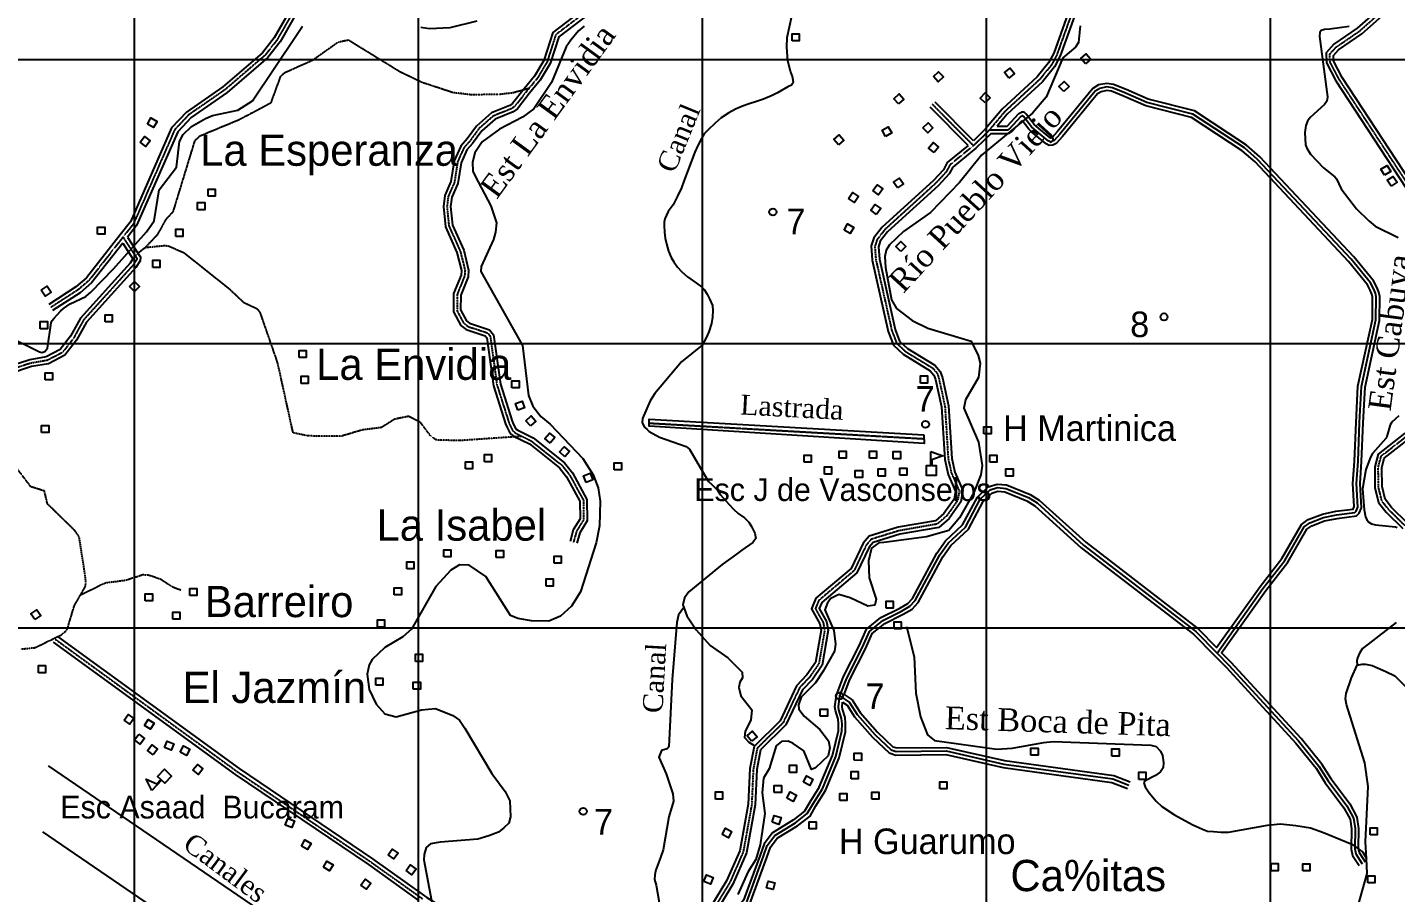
# Model space of a CAD drawing. Extents: x 638173 to 667318, y 9795622 to 9816401.
# Drawn here: x 650623 to 655440, y 9806068 to 9809113 of the extents above; entities that cross this region are included whole.
import ezdxf

# ---------------------------------------------------------------- set-up
doc = ezdxf.new("R2010")
doc.units = 0
doc.header["$MEASUREMENT"] = 0
doc.linetypes.add('DASHED', pattern=[0.75, 0.5, -0.25])
doc.linetypes.add('HIDDEN', pattern=[0.375, 0.25, -0.125])
for name, color, linetype in [('AEROPUERTO', 7, 'CONTINUOUS'), ('CAMINO4', 7, 'CONTINUOUS'), ('CAMINO5', 7, 'CONTINUOUS'), ('CAMINO6Y7', 7, 'CONTINUOUS'), ('CAUCECANALIZADO', 7, 'CONTINUOUS'), ('CUADRICULAUTM', 7, 'CONTINUOUS'), ('EDIFICACION', 7, 'CONTINUOUS'), ('NOMBRESPOBLADOS', 7, 'CONTINUOUS'), ('NOMBRESPROPIOS', 7, 'CONTINUOUS'), ('PARALELACAMINO', 7, 'CONTINUOUS'), ('PUNTOALTURA', 7, 'CONTINUOUS'), ('RIOINTERMITENTE', 7, 'CONTINUOUS'), ('RIOPERENNE', 7, 'CONTINUOUS'), ('TEXTOAZUL', 7, 'CONTINUOUS')]:
    doc.layers.add(name, color=color, linetype=linetype)
doc.styles.add('cotas', font='SWITZN.TTF')
doc.styles.add('escuelas', font='SWZCONLN.TTF')
doc.styles.add('poblados', font='SWZCONDN.TTF')
doc.styles.add('rios', font='TIMESI_0.TTF')

# ---------------------------------------------------------------- blocks, each defined once
blk = doc.blocks.new('COTA')
at = {"layer": 'PUNTOALTURA', "color": 1, "linetype": 'Continuous'}
blk.add_circle((0, 0), 12.5, dxfattribs=at)
blk = doc.blocks.new('CASA')
at = {"layer": 'EDIFICACION', "color": 4, "linetype": 'Continuous'}
blk.add_lwpolyline([(-12.57, -13.81), (-12.57, 11.18), (12.43, 11.18), (12.43, -13.82), (-12.57, -13.81)], close=True, dxfattribs=at)
blk = doc.blocks.new('ESCUEL')
at = {"layer": 'EDIFICACION', "color": 6, "linetype": 'Continuous'}
blk.add_lwpolyline([(-0.55, 67.48), (41.45, 51.74), (3.45, 37.48), (3.45, 17.27), (18.98, 17.27), (18.98, -17.74), (-16.02, -17.73), (-16.02, 17.27), (-0.55, 17.27), (-0.55, 67.48)], close=True, dxfattribs=at)

msp = doc.modelspace()

# ---------------------------------------------------------------- linework, layer by layer
at = {"layer": 'AEROPUERTO', "color": 5, "linetype": 'DASHED'}
msp.add_line((652812, 9807720.31), (653779.49, 9807665.23), dxfattribs=at)
at = {"layer": 'AEROPUERTO', "color": 5, "linetype": 'Continuous'}
msp.add_lwpolyline([(653779.17, 9807679.27), (653779.87, 9807648.56), (652812.04, 9807709.21), (652811.94, 9807734.33), (653779.17, 9807679.27)], dxfattribs=at)
at = {"layer": 'CAMINO4', "color": 2, "linetype": 'HIDDEN'}
for p, q in [((653953.84, 9808696.49), (653809.99, 9808841.08)), ((650959.51, 9808374.73), (651007.88, 9808300.44))]:
    msp.add_line(p, q, dxfattribs=at)
for points in [[(655623.19, 9808348.19), (655240.98, 9808930.43), (655209.19, 9808991.52), (655208.27, 9809018.77), (655230.99, 9809043.54), (655313.02, 9809099.65), (655416.27, 9809190.78), (655788.26, 9809414.88)], [(654328.58, 9809242.65), (654247.83, 9809017.32), (654228.97, 9808981.25), (654187.35, 9808929.98), (654063.79, 9808816.11), (654005.66, 9808746.71), (653953.84, 9808696.49)], [(652674.24, 9809187.08), (652592.4, 9809169.66), (652483.11, 9809086.65), (652452.38, 9808990.68), (652418.4, 9808933.79), (652388.65, 9808897.76), (652381.33, 9808888.9)], [(651550.13, 9809152.77), (651502, 9809068.71), (651459.94, 9809014.99), (651318.39, 9808893.17), (651191.09, 9808805.18), (651141.43, 9808752.53), (650996.58, 9808421.9), (650959.51, 9808374.73)], [(652381.33, 9808888.9), (652339.67, 9808835.52), (652327.13, 9808826.34), (652263.07, 9808800.81), (652213.14, 9808757.15), (652180.58, 9808712.24), (652159.29, 9808688.41), (652137.45, 9808639.15), (652126.17, 9808566.85), (652104.66, 9808518.32), (652100.1, 9808482.31), (652107.05, 9808413.71), (652147.13, 9808324.63), (652163.7, 9808257.74), (652162.08, 9808237.72), (652136.16, 9808173.33), (652135.58, 9808115.2), (652158.96, 9808072), (652173.91, 9808060.32), (652242.52, 9808037.86), (652252.5, 9808025.76), (652276.08, 9807854.47), (652318.13, 9807722.27), (652323.36, 9807709.62), (652330.58, 9807695.54), (652335.63, 9807689.77), (652343.38, 9807684.16), (652364.24, 9807673.75), (652396.99, 9807657.42), (652504.68, 9807572.11), (652531.56, 9807538.49), (652580.67, 9807448.64), (652581.04, 9807379.91), (652556.1, 9807339.58), (652545.73, 9807300.94)], [(653953.84, 9808696.49), (653871.52, 9808629.47), (653858.19, 9808604.48), (653821.06, 9808564.33), (653642.16, 9808401.65), (653614.73, 9808366.35), (653606.37, 9808342.21), (653610.08, 9808295.76), (653666.09, 9808046.28), (653683.24, 9808001.65), (653713.51, 9807972.85), (653810.14, 9807914.14), (653825.85, 9807895.66), (653832.18, 9807876.79), (653853.42, 9807779.28), (653864.94, 9807593.61), (653876.45, 9807543.07), (653903.97, 9807481.64), (653897.87, 9807448.22), (653859.34, 9807393.47), (653825.8, 9807364.84), (653691.63, 9807341.43), (653593.48, 9807311.32), (653576.25, 9807290.83), (653533.52, 9807201.19), (653409.5, 9807096.46), (653397.1, 9807067.7), (653424.71, 9807018.37), (653429.83, 9806991.71), (653409.3, 9806873.2), (653377.02, 9806826.48), (653341.4, 9806788.95), (653283.3, 9806665.74), (653192.84, 9806576.67)], [(650959.51, 9808374.73), (650839.68, 9808222.23), (650801.13, 9808189.24), (650704.76, 9808126.9)], [(651007.88, 9808300.44), (651007.58, 9808295.58), (650994.46, 9808275.2), (650820.28, 9808082.73), (650785.69, 9808019.39), (650746.86, 9807968.96), (650693.08, 9807940.94), (650634.67, 9807931.18), (650552.68, 9807904.52)], [(655473.91, 9807358.68), (655415.91, 9807415.38), (655391.54, 9807446.79), (655379.83, 9807495.64), (655379.05, 9807564.36), (655389.27, 9807604.26), (655483.77, 9807678.1)], [(650721.12, 9806959.82), (651361.54, 9806494.07), (651830.63, 9806177.08), (652013.56, 9806046.94)], [(653192.84, 9806576.67), (653178.55, 9806502.94), (653172.92, 9806378.26), (653143.11, 9806211.41), (653095.75, 9806103.43), (653015.98, 9805973.11), (652998.64, 9805912.86)]]:
    msp.add_lwpolyline(points, dxfattribs=at)
at = {"layer": 'CAMINO5', "color": 7, "linetype": 'Continuous'}
for points in [[(654811.43, 9806911.06), (654972.73, 9807138.33), (655050.1, 9807237.36), (655117.9, 9807355.26), (655138.67, 9807369.66), (655186.59, 9807388.36), (655231.84, 9807397.46), (655296.64, 9807405.43), (655300.72, 9807410.12), (655307.03, 9807424.78), (655302.27, 9807508.01), (655308.13, 9807585.88), (655313.27, 9807722.06), (655320.07, 9807848.86), (655370.88, 9808083.2), (655371.51, 9808164.38), (655368.98, 9808177.05), (655362.2, 9808193.62), (655351.57, 9808214.22), (655284.01, 9808297.66), (654953.93, 9808648.27), (654907.74, 9808688.68), (654726.64, 9808806.98), (654564.33, 9808848), (654486.8, 9808882.4), (654443.3, 9808900.01), (654423.34, 9808903), (654399.04, 9808898.16), (654382.71, 9808888.4), (654257.91, 9808736.52), (654238.01, 9808714.63), (654230.24, 9808710.97), (654223.3, 9808710.14), (654216.95, 9808713.55), (654167.22, 9808754.27), (654158.53, 9808763.26), (654130.2, 9808799.28), (654127.41, 9808801.74), (654125.22, 9808801.8)], [(654010.19, 9808752.11), (654070.72, 9808752.02), (654076.49, 9808752.54), (654079.83, 9808754.49), (654121.63, 9808800.03), (654125.22, 9808801.8)], [(653483.29, 9806760.26), (653507.47, 9806823.32), (653562.78, 9806931.42), (653587.32, 9806987.36), (653634.42, 9807025.93), (653700.49, 9807058.61), (653730.03, 9807075.88), (653748.94, 9807095.83), (653835.2, 9807256.17), (653865.08, 9807297.48), (653925.77, 9807354.54), (653977.83, 9807452.39), (654012.12, 9807484.96), (654038.94, 9807493.17), (654067.49, 9807490.37), (654147.26, 9807458.12), (654177.72, 9807439.26), (654341.57, 9807291.13), (654736.86, 9806986.98), (654811.43, 9806911.06)], [(654811.43, 9806911.06), (654852.1, 9806869.65), (655098.37, 9806601.82), (655170.34, 9806513.18), (655202.82, 9806461.73)], [(653422.06, 9806433.35), (653468.94, 9806546.76), (653490.8, 9806635.99), (653491.2, 9806662.4), (653489.34, 9806681.34), (653480.01, 9806711.24), (653478.59, 9806722.44), (653483.29, 9806760.26)], [(653483.29, 9806760.26), (653517.65, 9806737.18), (653544.89, 9806694.76), (653607.42, 9806623.9), (653663.53, 9806570.59), (653682.02, 9806564.87), (653857.8, 9806566.47), (654060.55, 9806520.3), (654444.56, 9806468.27), (654500.92, 9806445.96)], [(653155.55, 9806035.16), (653214.38, 9806196.26), (653227.78, 9806233.77), (653254.46, 9806269.41), (653327.54, 9806313.43), (653368.74, 9806346.07), (653388.52, 9806379.7), (653422.06, 9806433.35)], [(655202.82, 9806461.73), (655268.37, 9806373.42), (655291.57, 9806330.08), (655297.3, 9806293.2), (655296.25, 9806221.88), (655300.49, 9806204.14), (655322.17, 9806169.82)]]:
    msp.add_lwpolyline(points, dxfattribs=at)
at = {"layer": 'CAMINO6Y7', "color": 2, "linetype": 'HIDDEN'}
msp.add_line((651037.17, 9808337.15), (651001.88, 9808309.66), dxfattribs=at)
for points in [[(652388.65, 9808897.76), (652333.92, 9808882.44), (652281.66, 9808876.31), (652183.55, 9808875.62), (652120.09, 9808883.13), (652009.02, 9808919.98), (651935.01, 9808955.83), (651753.21, 9809067.61), (651716.79, 9809060.29), (651625.78, 9808995.83), (651528.85, 9808952.54), (651513.82, 9808940.42), (651479.15, 9808845.76), (651368.23, 9808787.08), (651229.08, 9808729.47), (651211.44, 9808712.8), (651135.27, 9808463.99), (651109.57, 9808435.73), (651079.61, 9808382.18), (651037.17, 9808337.15)], [(652364.24, 9807673.75), (652142.99, 9807658.53), (652061.58, 9807661), (652041.28, 9807676.88), (652006.63, 9807722.91), (651965.15, 9807743.97), (651916.02, 9807734.01), (651869.42, 9807704.68), (651801.51, 9807696.02), (651729.6, 9807674.52), (651609.81, 9807674.94), (651558.39, 9807686.45), (651504.17, 9807932.48), (651442.85, 9808109.29), (651434.01, 9808120.2), (651385.91, 9808143.15), (651336.89, 9808189.45), (651174.94, 9808318.5), (651119.3, 9808342.53), (651106.97, 9808344.16), (651037.17, 9808337.15)], [(650810.59, 9807116.47), (650823.59, 9807138.78), (650827.06, 9807146.56), (650828.77, 9807157.36), (650828.68, 9807164.77), (650821.55, 9807216.52), (650805.29, 9807319.18), (650790.21, 9807341.9), (650693.33, 9807436.18), (650682.91, 9807481.31), (650635.18, 9807496.17), (650575.4, 9807574.95), (650575.09, 9807580.51), (650575.11, 9807594.84)], [(650810.59, 9807116.47), (650896.75, 9807158.37), (650969.54, 9807167.75), (651029.04, 9807187.3), (651049.19, 9807186.2), (651091.96, 9807171.69), (651131.36, 9807145.57), (651163.34, 9807132.99)], [(650601.66, 9806925.26), (650649.38, 9806930.22), (650742.04, 9806974.87), (650762.27, 9806992.06), (650788.59, 9807078.69), (650810.59, 9807116.47)]]:
    msp.add_lwpolyline(points, dxfattribs=at)
at = {"layer": 'CAUCECANALIZADO', "color": 132, "linetype": 'Continuous'}
msp.add_line((651181.38, 9805937.7), (650676.78, 9806281.51), dxfattribs=at)
for points in [[(653320.53, 9808919.78), (653316.11, 9808939.42), (653309.69, 9808958.39), (653299.9, 9808994.54), (653296.61, 9809043.05), (653298.08, 9809076.93), (653314.49, 9809152.06)], [(653320.53, 9808919.78), (653312.68, 9808909.39), (653300.56, 9808903.55), (653264.07, 9808882.73), (653245.41, 9808872.56), (653215.12, 9808859.83), (653186.38, 9808850.56), (653167.07, 9808844.83), (653140.79, 9808835.8), (653116.23, 9808825.37), (653092.81, 9808812.25), (653065.36, 9808794.05), (653044.4, 9808776), (653019.38, 9808751.77), (653005.55, 9808737.67), (652996.17, 9808721.51), (652983.01, 9808697.07), (652972.57, 9808674.14), (652933.56, 9808571.77), (652925.37, 9808548.17), (652911.6, 9808518.36), (652896.77, 9808487.93), (652879.38, 9808464.65), (652866.85, 9808438.85), (652865.23, 9808427.14), (652864.29, 9808415.5), (652865.67, 9808392.3), (652868.62, 9808370.88), (652872.75, 9808350.69), (652880.61, 9808325.52), (652889.98, 9808302.56), (652899, 9808287.36), (652911.59, 9808268.51), (652927.43, 9808252.02), (652946.49, 9808234.63), (652979, 9808212.99), (652996.39, 9808200.26), (653005.82, 9808190.54), (653016.36, 9808174.53), (653024.69, 9808157.45), (653035.11, 9808133.61), (653036.65, 9808116.25), (653034.95, 9808092.92), (653031.65, 9808071.29), (653022.65, 9808041.23), (653012.82, 9808020.72), (652998.49, 9807994.7), (652926.12, 9807935.26)], [(652926.12, 9807935.26), (652831.55, 9807824.93), (652815.52, 9807798.46), (652788.43, 9807737.02), (652787.27, 9807720.94), (652795.38, 9807705.46), (652804.65, 9807697.74), (652811.94, 9807690.79), (652848.77, 9807671.35), (652942.45, 9807637.99), (652953.67, 9807628.56), (652991.35, 9807563.93)], [(652991.35, 9807563.93), (653020.88, 9807514.76), (653032.12, 9807504.79), (653052.1, 9807483.76), (653062.6, 9807469.55), (653093.26, 9807434.07), (653108.82, 9807416.85), (653125.41, 9807402.3), (653147.11, 9807387.45), (653163.18, 9807371.63), (653172.92, 9807356.44), (653183.74, 9807333.21), (653187.78, 9807314.77), (653176.67, 9807300.43), (653137.81, 9807272.7), (653119.89, 9807258.8), (653069.5, 9807222.44)], [(653069.5, 9807222.44), (652952.03, 9807126.75), (652937, 9807105.79), (652930.19, 9807080.63), (652933.55, 9807071.32)], [(652933.55, 9807071.32), (652915.36, 9807045.65), (652909.03, 9807018.4), (652893.12, 9806818.19), (652881.08, 9806581.69), (652875.45, 9806573.84), (652855.97, 9806568.3), (652846.52, 9806544.76), (652872.45, 9806485.67), (652895.04, 9806415.26), (652898.27, 9806390.46), (652881.39, 9806334.81), (652861.83, 9806219.22), (652851.97, 9806191.79), (652834.65, 9806144.22), (652831.64, 9806129.21), (652830.56, 9806114.04), (652837.03, 9806093.81), (652852.1, 9806006.51), (652856.44, 9805984.58), (652857.49, 9805971.88), (652855.36, 9805959.29), (652841.04, 9805926.71), (652833.93, 9805901.41)], [(652933.55, 9807071.32), (652944.25, 9807041.66), (652977.51, 9806993.25), (653027.07, 9806937.48), (653088.84, 9806894.75), (653139.05, 9806844.4), (653140.17, 9806824.36), (653130.91, 9806808.21), (653127.2, 9806789.72), (653134.32, 9806760.73), (653174.04, 9806711.03), (653169.91, 9806675), (653149.93, 9806636.72), (653148.19, 9806614.37), (653162.46, 9806597.01), (653180.25, 9806587.03)], [(650695.48, 9806514.74), (651791.78, 9805765.51), (651678.15, 9805599.23)]]:
    msp.add_lwpolyline(points, dxfattribs=at)
at = {"layer": 'CUADRICULAUTM', "color": 2, "linetype": 'Continuous'}
for points in [[(651000, 9796933.95), (651000, 9797000), (651000, 9798000), (651000, 9799000), (651000, 9800000), (651000, 9801000), (651000, 9802000), (651000, 9803000), (651000, 9804000), (651000, 9805000), (651000, 9806000), (651000, 9807000), (651000, 9808000), (651000, 9809000), (651000, 9810000), (651000, 9811000), (651000, 9812000), (651000, 9813000), (651000, 9814000), (651000, 9815361.39)], [(652000, 9796933.17), (652000, 9797000), (652000, 9798000), (652000, 9799000), (652000, 9800000), (652000, 9801000), (652000, 9802000), (652000, 9803000), (652000, 9804000), (652000, 9805000), (652000, 9806000), (652000, 9807000), (652000, 9808000), (652000, 9809000), (652000, 9810000), (652000, 9811000), (652000, 9812000), (652000, 9813000), (652000, 9814000), (652000, 9815360.68)], [(653000, 9796932.4), (653000, 9797000), (653000, 9798000), (653000, 9799000), (653000, 9800000), (653000, 9801000), (653000, 9802000), (653000, 9803000), (653000, 9804000), (653000, 9805000), (653000, 9806000), (653000, 9807000), (653000, 9808000), (653000, 9809000), (653000, 9810000), (653000, 9811000), (653000, 9812000), (653000, 9813000), (653000, 9814000), (653000, 9815359.97)], [(654000, 9796931.62), (654000, 9797000), (654000, 9798000), (654000, 9799000), (654000, 9800000), (654000, 9801000), (654000, 9802000), (654000, 9803000), (654000, 9804000), (654000, 9805000), (654000, 9806000), (654000, 9807000), (654000, 9808000), (654000, 9809000), (654000, 9810000), (654000, 9811000), (654000, 9812000), (654000, 9813000), (654000, 9814000), (654000, 9815359.26)], [(655000, 9796930.85), (655000, 9797000), (655000, 9798000), (655000, 9799000), (655000, 9800000), (655000, 9801000), (655000, 9802000), (655000, 9803000), (655000, 9804000), (655000, 9805000), (655000, 9806000), (655000, 9807000), (655000, 9808000), (655000, 9809000), (655000, 9810000), (655000, 9811000), (655000, 9812000), (655000, 9813000), (655000, 9814000), (655000, 9815358.56)], [(638799.05, 9809000), (639000, 9809000), (640000, 9809000), (641000, 9809000), (642000, 9809000), (643000, 9809000), (644000, 9809000), (645000, 9809000), (646000, 9809000), (647000, 9809000), (648000, 9809000), (649000, 9809000), (650000, 9809000), (651000, 9809000), (652000, 9809000), (653000, 9809000), (654000, 9809000), (655000, 9809000), (656000, 9809000)], [(638798.38, 9808000), (639000, 9808000), (640000, 9808000), (641000, 9808000), (642000, 9808000), (643000, 9808000), (644000, 9808000), (645000, 9808000), (646000, 9808000), (647000, 9808000), (648000, 9808000), (649000, 9808000), (650000, 9808000), (651000, 9808000), (652000, 9808000), (653000, 9808000), (654000, 9808000), (655000, 9808000), (656000, 9808000)], [(638798.38, 9807000), (639000, 9807000), (640000, 9807000), (641000, 9807000), (642000, 9807000), (643000, 9807000), (644000, 9807000), (645000, 9807000), (646000, 9807000), (647000, 9807000), (648000, 9807000), (649000, 9807000), (650000, 9807000), (651000, 9807000), (652000, 9807000), (653000, 9807000), (654000, 9807000), (655000, 9807000), (656000, 9807000)]]:
    msp.add_lwpolyline(points, dxfattribs=at)
at = {"layer": 'PARALELACAMINO', "color": 7, "linetype": 'Continuous'}
for p, q in [((653935.24, 9808697.46), (653801.13, 9808832.26)), ((653954, 9808714.06), (653818.85, 9808849.9)), ((650958.55, 9808353.28), (650994.41, 9808298.22)), ((650974.87, 9808374.05), (651020.61, 9808303.8))]:
    msp.add_line(p, q, dxfattribs=at)
for points in [[(651708.49, 9809612.31), (651730.29, 9809579.18), (651803.15, 9809483.26), (651814.04, 9809454.68), (651817.01, 9809412), (651795.7, 9809372.69), (651736.09, 9809330.27), (651620.29, 9809274.35), (651539.57, 9809159.48), (651491.6, 9809075.7), (651450.86, 9809023.66), (651310.74, 9808903.08), (651182.9, 9808814.71), (651130.85, 9808759.53), (650985.77, 9808428.37), (650949.68, 9808382.45), (650830.61, 9808230.92), (650793.64, 9808199.28), (650697.97, 9808137.4)], [(655781.69, 9809425.52), (655408.85, 9809200.9), (655305.33, 9809109.53), (655222.75, 9809053.05), (655195.6, 9809023.45), (655196.79, 9808988.26), (655230.18, 9808924.1), (655611.52, 9808343.19)], [(655634.86, 9808353.19), (655251.78, 9808936.76), (655221.59, 9808994.78), (655220.94, 9809014.09), (655239.23, 9809034.03), (655320.71, 9809089.77), (655423.69, 9809180.66), (655794.83, 9809404.24)], [(654317.07, 9809247.59), (654236.35, 9809022.35), (654218.47, 9808988.15), (654178.21, 9808938.56), (654054.73, 9808824.76), (653996.49, 9808755.23), (653954, 9808714.06)], [(654340.09, 9809237.71), (654259.31, 9809012.29), (654239.47, 9808974.35), (654196.49, 9808921.4), (654072.85, 9808807.46), (654036.92, 9808764.57)], [(652671.88, 9809199.36), (652587.06, 9809181.3), (652472.41, 9809094.22), (652440.91, 9808995.86), (652408.16, 9808941.02), (652371.7, 9808896.88)], [(652676.55, 9809174.79), (652597.74, 9809158.02), (652493.81, 9809079.08), (652463.85, 9808985.5), (652428.64, 9808926.56), (652390.88, 9808880.82)], [(651560.69, 9809146.06), (651512.4, 9809061.72), (651469.02, 9809006.32), (651326.04, 9808883.26), (651199.28, 9808795.65), (651152.01, 9808745.53), (651007.39, 9808415.43), (650974.87, 9808374.05)], [(652371.7, 9808896.88), (652330.88, 9808844.58), (652321.03, 9808837.36), (652256.45, 9808811.63), (652203.85, 9808765.63), (652170.83, 9808720.09), (652148.66, 9808695.27), (652125.35, 9808642.71), (652114.07, 9808570.41), (652092.49, 9808521.71), (652087.52, 9808482.47), (652094.82, 9808410.43), (652135.27, 9808320.53), (652151.08, 9808256.71), (652149.77, 9808240.62), (652123.68, 9808175.81), (652123.05, 9808112.09), (652149.21, 9808063.76), (652167.94, 9808049.12), (652235.18, 9808027.11), (652240.6, 9808020.54), (652263.84, 9807851.7), (652306.38, 9807717.98), (652312, 9807704.37), (652320.16, 9807688.47), (652327.16, 9807680.47), (652336.88, 9807673.43), (652390.25, 9807646.81), (652495.8, 9807563.19), (652521.12, 9807531.54), (652568.19, 9807445.42), (652568.52, 9807383.43), (652544.5, 9807344.59), (652533.66, 9807304.18)], [(652390.88, 9808880.82), (652348.46, 9808826.46), (652333.23, 9808815.32), (652269.69, 9808789.99), (652222.43, 9808748.67), (652190.33, 9808704.39), (652169.92, 9808681.55), (652149.55, 9808635.59), (652138.27, 9808563.29), (652116.83, 9808514.93), (652112.68, 9808482.15), (652119.28, 9808416.99), (652158.99, 9808328.73), (652176.32, 9808258.77), (652174.39, 9808234.82), (652148.64, 9808170.85), (652148.11, 9808118.31), (652168.71, 9808080.24), (652179.88, 9808071.52), (652249.86, 9808048.61), (652264.4, 9808030.98), (652288.32, 9807857.24), (652329.88, 9807726.56), (652334.72, 9807714.87), (652341, 9807702.61), (652344.1, 9807699.07), (652349.88, 9807694.89), (652403.73, 9807668.03), (652513.56, 9807581.03), (652542, 9807545.44), (652593.15, 9807451.86), (652593.56, 9807376.39), (652567.7, 9807334.57), (652557.8, 9807297.7)], [(653410.9, 9806439.09), (653457.03, 9806550.66), (653478.32, 9806637.59), (653478.69, 9806661.88), (653477.03, 9806678.84), (653467.75, 9806708.57), (653465.99, 9806722.42), (653471.08, 9806763.33), (653496.04, 9806828.42), (653551.48, 9806936.78), (653577.08, 9806995.13), (653627.6, 9807036.5), (653694.56, 9807069.62), (653722.18, 9807085.77), (653738.72, 9807103.22), (653824.59, 9807262.82), (653855.65, 9807305.77), (653915.7, 9807362.23), (653967.75, 9807460.05), (654005.65, 9807496.05), (654037.67, 9807505.85), (654070.5, 9807502.63), (654152.93, 9807469.31), (654185.26, 9807449.29), (654349.59, 9807300.73), (654745.17, 9806996.36), (654809.89, 9806930.47), (654962.7, 9807145.8), (655039.71, 9807244.36), (655108.47, 9807363.93), (655132.76, 9807380.77), (655183.06, 9807400.4), (655229.84, 9807409.81), (655290.17, 9807417.23), (655294.38, 9807427.01), (655289.74, 9807508.12), (655295.65, 9807586.58), (655300.78, 9807722.63), (655307.64, 9807850.53), (655358.39, 9808084.59), (655359, 9808163.19), (655356.96, 9808173.43), (655350.84, 9808188.38), (655341.07, 9808207.3), (655274.58, 9808289.44), (654945.24, 9808639.26), (654900.17, 9808678.69), (654721.55, 9808795.37), (654560.23, 9808836.14), (654481.92, 9808870.89), (654439.98, 9808887.87), (654423.64, 9808890.32), (654403.6, 9808886.32), (654390.99, 9808878.79), (654267.37, 9808728.34), (654245.59, 9808704.38), (654233.73, 9808698.8), (654220.86, 9808697.26), (654209.97, 9808703.11), (654158.74, 9808745.06), (654149.1, 9808755.03), (654125.19, 9808785.42)], [(655213.17, 9806468.76), (655180.51, 9806520.48), (655107.83, 9806610), (654861.16, 9806878.26), (654827.67, 9806912.36), (654982.76, 9807130.86), (655060.49, 9807230.36), (655127.33, 9807346.59), (655144.58, 9807358.55), (655190.12, 9807376.32), (655233.84, 9807385.11), (655302.92, 9807393.61), (655311.43, 9807403.39), (655319.68, 9807422.55), (655314.8, 9807507.9), (655320.61, 9807585.18), (655325.76, 9807721.49), (655332.5, 9807847.19), (655383.37, 9808081.81), (655384.02, 9808165.57), (655381, 9808180.67), (655373.56, 9808198.86), (655362.07, 9808221.14), (655293.44, 9808305.88), (654962.62, 9808657.28), (654915.31, 9808698.67), (654731.73, 9808818.59), (654568.43, 9808859.86), (654491.68, 9808893.91), (654446.62, 9808912.15), (654423.04, 9808915.68), (654394.48, 9808910), (654374.43, 9808898.01), (654248.45, 9808744.7), (654230.43, 9808724.88), (654226.75, 9808723.14), (654225.74, 9808723.02), (654223.93, 9808723.99), (654175.7, 9808763.48), (654167.96, 9808771.49), (654139.32, 9808807.9), (654132.28, 9808814.11), (654122.49, 9808814.39)], [(654016.29, 9808739.6), (654071.27, 9808739.52), (654080.39, 9808740.34), (654087.76, 9808744.65), (654125.19, 9808785.42)], [(654036.92, 9808764.57), (654072.24, 9808764.71), (654114, 9808810.21), (654122.49, 9808814.39)], [(654016.29, 9808739.6), (653962.21, 9808687.19), (653881.36, 9808621.37), (653868.46, 9808597.18), (653829.87, 9808555.45), (653651.37, 9808393.13), (653625.87, 9808360.31), (653619.04, 9808340.59), (653622.47, 9808297.64), (653678.09, 9808049.91), (653693.9, 9808008.76), (653721.15, 9807982.83), (653818.36, 9807923.77), (653836.93, 9807901.92), (653844.25, 9807880.12), (653865.84, 9807781.01), (653877.35, 9807595.4), (653888.36, 9807547.05), (653916.96, 9807483.21), (653909.67, 9807443.27), (653868.65, 9807384.99), (653831.32, 9807353.11), (653694.55, 9807329.25), (653600.67, 9807300.45), (653586.85, 9807284.01), (653543.64, 9807193.38), (653419.81, 9807088.81), (653411.02, 9807068.42), (653436.6, 9807022.71), (653442.54, 9806991.83), (653421.15, 9806868.36), (653386.75, 9806818.58), (653351.85, 9806781.8), (653293.66, 9806658.39), (653204.37, 9806570.48)], [(653935.24, 9808697.46), (653861.68, 9808637.57), (653847.92, 9808611.78), (653812.25, 9808573.21), (653632.95, 9808410.17), (653603.59, 9808372.39), (653593.7, 9808343.83), (653597.69, 9808293.88), (653654.09, 9808042.65), (653672.58, 9807994.54), (653705.87, 9807962.87), (653801.92, 9807904.51), (653814.77, 9807889.4), (653820.11, 9807873.46), (653841, 9807777.55), (653852.53, 9807591.82), (653864.54, 9807539.09), (653890.98, 9807480.07), (653886.07, 9807453.17), (653850.03, 9807401.95), (653820.28, 9807376.57), (653688.71, 9807353.61), (653586.29, 9807322.19), (653565.65, 9807297.65), (653523.4, 9807209), (653399.19, 9807104.11), (653383.18, 9807066.98), (653412.82, 9807014.03), (653417.12, 9806991.59), (653397.45, 9806878.04), (653367.29, 9806834.38), (653330.95, 9806796.1), (653272.94, 9806673.09), (653181.31, 9806582.87)], [(650958.55, 9808353.28), (650848.75, 9808213.54), (650808.62, 9808179.2), (650711.55, 9808116.4)], [(650994.41, 9808298.22), (650984.5, 9808282.83), (650810.02, 9808090.02), (650775.19, 9808026.24), (650738.64, 9807978.77), (650689.06, 9807952.94), (650631.69, 9807943.36), (650548.05, 9807916.16)], [(651020.61, 9808303.8), (651019.86, 9808291.56), (651004.42, 9808267.57), (650830.54, 9808075.44), (650796.19, 9808012.54), (650755.08, 9807959.15), (650697.1, 9807928.94), (650637.65, 9807919), (650557.31, 9807892.88)], [(655472.52, 9807685.17), (655378.22, 9807611.49), (655366.53, 9807565.87), (655367.35, 9807494.09), (655380.01, 9807441.26), (655406.56, 9807407.04), (655466.11, 9807348.82)], [(655481.71, 9807368.54), (655425.26, 9807423.72), (655403.07, 9807452.32), (655392.31, 9807497.19), (655391.57, 9807562.85), (655400.32, 9807597.03), (655495.02, 9807671.03)], [(653498.53, 9806765.09), (653518.9, 9806818.22), (653574.08, 9806926.06), (653597.56, 9806979.59), (653641.24, 9807015.36), (653706.42, 9807047.6), (653737.88, 9807065.99), (653759.16, 9807088.44), (653845.81, 9807249.52), (653874.51, 9807289.19), (653935.84, 9807346.85), (653987.91, 9807444.73), (654018.59, 9807473.87), (654040.21, 9807480.49), (654064.48, 9807478.11), (654141.59, 9807446.93), (654170.18, 9807429.23), (654333.55, 9807281.53), (654728.55, 9806977.6), (654802.51, 9806902.3), (654843.04, 9806861.04), (655088.91, 9806593.64), (655160.17, 9806505.88), (655192.53, 9806454.62)], [(650713.77, 9806949.71), (651354.36, 9806483.83), (651823.51, 9806166.81), (652000.42, 9806040.94)], [(650728.47, 9806969.93), (651368.72, 9806504.31), (651837.75, 9806187.35), (652020.82, 9806057.12), (652029.43, 9806050.97), (652214.98, 9805934.63), (652356.57, 9805820.74), (652480.87, 9805739.47), (652527.48, 9805720.44), (652614.85, 9805696.65), (652660.57, 9805672.69), (652725.87, 9805625.38), (652783.81, 9805557.45), (652792.11, 9805538.95), (652864.88, 9805493.3), (652866.75, 9805498.25)], [(653498.53, 9806765.09), (653526.67, 9806746.18), (653554.91, 9806702.3), (653616.43, 9806632.58), (653670.02, 9806581.67), (653683.85, 9806577.39), (653859.15, 9806578.98), (654062.78, 9806532.61), (654447.75, 9806480.45), (654505.52, 9806457.58)], [(653433.21, 9806427.59), (653480.85, 9806542.86), (653503.28, 9806634.39), (653503.71, 9806662.92), (653501.65, 9806683.84), (653492.27, 9806713.91), (653491.19, 9806722.46), (653493.19, 9806738.55)], [(653493.19, 9806738.55), (653508.63, 9806728.18), (653534.87, 9806687.22), (653598.41, 9806615.22), (653657.04, 9806559.51), (653680.19, 9806552.35), (653856.45, 9806553.96), (654058.32, 9806507.99), (654441.37, 9806456.09), (654496.32, 9806434.34)], [(653181.31, 9806582.87), (653166.1, 9806504.42), (653160.47, 9806379.65), (653131.07, 9806215.07), (653084.64, 9806109.23), (653004.44, 9805978.19), (652986.48, 9805915.79)], [(653204.37, 9806570.48), (653191, 9806501.46), (653185.37, 9806376.87), (653155.15, 9806207.75), (653106.86, 9806097.63), (653027.52, 9805968.03), (653010.82, 9805909.99)], [(653202.35, 9806559.73), (653202.17, 9806559.11), (653202.05, 9806558.49)], [(653202.35, 9806559.73), (653202.17, 9806559.11), (653202.05, 9806558.49)], [(655212.89, 9806469.2), (655213.11, 9806468.84), (655213.42, 9806468.42)], [(655212.89, 9806469.2), (655213.11, 9806468.84), (655213.42, 9806468.42)], [(655213.17, 9806468.76), (655278.96, 9806380.13), (655303.59, 9806334.1), (655309.81, 9806294.07), (655308.77, 9806223.26), (655312.17, 9806209.06), (655332.74, 9806176.5)], [(653410.9, 9806439.09), (653377.83, 9806386.18), (653359.15, 9806354.42), (653320.4, 9806323.72), (653245.92, 9806278.86), (653216.64, 9806239.75), (653202.62, 9806200.51), (653144.54, 9806041.45), (653099.09, 9805986.21), (653071.24, 9805918.31), (653057.56, 9805852.05), (653019.05, 9805769.07), (652960.09, 9805728.21), (652935.97, 9805690.99), (652932.85, 9805638.43), (652933.67, 9805632.89), (652910.66, 9805628.86), (652902.51, 9805668.79), (652908.99, 9805705.33), (652952.6, 9805779.8), (652995.25, 9805831.8), (653010.82, 9805909.99)], [(653166.56, 9806028.87), (653226.14, 9806192.01), (653238.92, 9806227.79), (653263, 9806259.96), (653334.68, 9806303.14), (653378.33, 9806337.72), (653399.21, 9806373.22), (653433.21, 9806427.59)], [(653410.36, 9806438.22), (653410.91, 9806439.11), (653411.3, 9806440.05)], [(653410.36, 9806438.22), (653410.91, 9806439.11), (653411.3, 9806440.05)], [(655192.53, 9806454.62), (655257.78, 9806366.71), (655279.55, 9806326.06), (655284.79, 9806292.33), (655283.73, 9806220.5), (655288.81, 9806199.22), (655311.6, 9806163.14)]]:
    msp.add_lwpolyline(points, dxfattribs=at)
at = {"layer": 'RIOINTERMITENTE', "color": 132, "linetype": 'Continuous'}
for points in [[(650552.21, 9808027.22), (650664.99, 9807970.75), (650673.75, 9807969.24), (650684.58, 9807972.63), (650693.54, 9807984.42), (650706.96, 9808073.58), (650710.6, 9808080.87), (650717.03, 9808089.45), (650726.89, 9808099.74), (650740.19, 9808114.75), (650750.05, 9808123.76), (650773.93, 9808140.22), (650828.98, 9808165.61), (650846.45, 9808181.55), (650925.55, 9808262.95), (651042.67, 9808393.05), (651068.93, 9808432.16), (651087.38, 9808540.76), (651148.03, 9808620.93), (651158.84, 9808710.66), (651170.81, 9808735.34), (651200.56, 9808764.05), (651249.75, 9808791.71), (651275.07, 9808802.61), (651363.46, 9808821.04), (651415.89, 9808854.33), (651570.35, 9809085.34), (651591.03, 9809116.95)], [(652582.94, 9809116.42), (652563.22, 9809101.07), (652535.79, 9809068.18), (652519.26, 9809043.7), (652468.21, 9808918.63), (652405.85, 9808825.58), (652366.57, 9808796.25), (652285.58, 9808754.43), (652224.5, 9808710.21), (652198.18, 9808671.73), (652190.26, 9808637.39), (652191.39, 9808606.47), (652198.96, 9808588.88), (652254.77, 9808484.58), (652274.84, 9808424.64), (652271.54, 9808392.19), (652263.44, 9808366.89), (652221.02, 9808271.41), (652218.99, 9808254.03), (652366.4, 9807993.15), (652386.64, 9807817.3), (652402.98, 9807780.11), (652430.18, 9807743.76), (652463.59, 9807716.29), (652577.94, 9807596.2), (652615.19, 9807538.12), (652632.15, 9807492.74), (652639.39, 9807445.52), (652637.71, 9807359.05), (652625.2, 9807298.46), (652570.19, 9807126.58), (652539.07, 9807076.21), (652499.82, 9807040.72), (652458.68, 9807023.32), (652397.37, 9807024.11), (652349.5, 9807032.62), (652324.34, 9807043.76), (652236.75, 9807180.91), (652177.79, 9807220.65), (652144.43, 9807221.22), (652113.4, 9807202.7), (652061.16, 9807145.26), (651975.02, 9806995.43), (651944.82, 9806968.44), (651881.48, 9806931.24), (651836.68, 9806888.39), (651825.85, 9806869.13), (651819.19, 9806836.3), (651825.99, 9806782.69), (651851.15, 9806731.29), (651880.98, 9806697.66), (651921.7, 9806686.36), (652010.3, 9806711.82), (652060.04, 9806715.97), (652120.25, 9806691.9), (652143.91, 9806675.27), (652163.5, 9806647.37), (652257.91, 9806487.85), (652305.49, 9806424.35), (652321.35, 9806390.78), (652323.87, 9806334.31), (652317.37, 9806312.78), (652300.63, 9806296.38), (652281.68, 9806280.7), (652247.05, 9806268.24), (652209.32, 9806256.6), (652076.35, 9806245.98), (652041.95, 9806239.38), (652026.35, 9806227.47), (652019.88, 9806201.91), (652018.81, 9806183.82), (652056.24, 9805983.55)], [(652008.08, 9809113.23), (652038.46, 9809108.82), (652111.83, 9809112.69), (652206.9, 9809135.94)], [(655276.06, 9809115.47), (655208.24, 9809106.83), (655190.1, 9809105.04), (655177.86, 9809101.44), (655173.54, 9809094.96), (655172.1, 9809080.55), (655200.76, 9808867.82), (655197.7, 9808853.17), (655189.81, 9808841.14), (655138.85, 9808795.32), (655130.14, 9808783.09), (655123.59, 9808766.95), (655120.06, 9808743.13), (655123.23, 9808698.84), (655127.62, 9808687.29), (655140.22, 9808666.12), (655185.98, 9808618.35), (655226.67, 9808586.9), (655231.99, 9808579.4), (655248.16, 9808544.59), (655302.55, 9808474.08), (655345.36, 9808431.42), (655368.64, 9808413.6), (655448.93, 9808373.05)], [(655451.95, 9807746.05), (655426.86, 9807723), (655420.53, 9807714.34), (655409.59, 9807673.54), (655406.23, 9807665.51), (655358.75, 9807612.91), (655351.7, 9807599.9), (655334.99, 9807556.89), (655323.47, 9807488.94), (655329.67, 9807414.98), (655334.44, 9807390.41), (655338.31, 9807380.02), (655345.83, 9807371.41), (655355.57, 9807365.86), (655369.02, 9807362.73), (655439.55, 9807355.55), (655445.68, 9807353.09)], [(653718.28, 9807004.13), (653745.5, 9806898.21), (653751.33, 9806769.47), (653767.89, 9806687.09), (653792.09, 9806623.84), (653816.76, 9806602.91), (654035.87, 9806573.42), (654090.2, 9806576.83), (654202.12, 9806596.4), (654234.3, 9806599.42), (654578.07, 9806586.7), (654596.95, 9806582.31), (654612.43, 9806565.94), (654619.48, 9806550.11), (654623.26, 9806526.58), (654621.63, 9806506.84), (654612.57, 9806493.53), (654594.81, 9806480.68), (654556.18, 9806460.55), (654554.19, 9806453.92)], [(655442.4, 9807018.75), (655342.99, 9806942.19), (655323.12, 9806926.73), (655312.76, 9806910.15), (655305.51, 9806894.26), (655303.92, 9806884.05), (655304.87, 9806868.97)], [(655337.41, 9806188.09), (655334.46, 9806246.67), (655343.26, 9806441.35), (655331.39, 9806524.62), (655266.82, 9806729.66), (655263.91, 9806749.65), (655266.29, 9806768.47), (655284.68, 9806823.47), (655304.87, 9806868.97)], [(655304.87, 9806868.97), (655322.37, 9806872.25), (655334.51, 9806871.81), (655357.3, 9806866.97), (655406.21, 9806846.3), (655437.39, 9806830.46), (655477.96, 9806789.43)], [(654554.19, 9806453.92), (654558.33, 9806440.43), (654572.05, 9806419.46), (654596.77, 9806390.14), (654617.34, 9806370.99), (654661.33, 9806341.81), (654723.94, 9806307.28), (654760.13, 9806290.85), (654778.28, 9806284.45), (654798.43, 9806282.72), (654824.41, 9806281.43), (654852.19, 9806281.15), (654988.49, 9806305.52), (655034.88, 9806310.49), (655089.32, 9806304.84), (655140.23, 9806296.22), (655185.73, 9806279.42), (655286.2, 9806238.24), (655324.38, 9806210.06), (655337.41, 9806188.09)], [(655446.63, 9804664.32), (655342.8, 9804839.52), (655305.63, 9804932.28), (655290.05, 9805025.23), (655295.43, 9805169.5), (655291.1, 9805248.99), (655235.02, 9805489.67), (655284.94, 9805938.34), (655340.05, 9806135.8), (655337.41, 9806188.09)]]:
    msp.add_lwpolyline(points, dxfattribs=at)
at = {"layer": 'RIOPERENNE', "color": 5, "linetype": 'Continuous'}
for points in [[(654329.73, 9809118.5), (654323.61, 9809059.85), (654313.04, 9809042.88), (654268.7, 9809005.09), (654209.74, 9808866.57), (654161.83, 9808811.13), (653982, 9808662.56), (653904.66, 9808567.38), (653802.95, 9808461.17), (653707.56, 9808394.77), (653657.71, 9808347.89), (653646.36, 9808328.37), (653641.38, 9808306.59), (653644.06, 9808268.13), (653665.26, 9808154.19), (653683.29, 9808123.78), (653737.57, 9808081.74), (653793.28, 9808053.88), (653945.59, 9808008.18), (653970.86, 9807958.32), (653977.56, 9807931.2), (653971.79, 9807880.69), (653925.79, 9807802.3), (653920.49, 9807773.11), (653971.45, 9807652.98), (653984.28, 9807570.93), (653979.55, 9807538.02), (653955.49, 9807476.56), (653904.45, 9807386.61), (653867.29, 9807342.79), (653788.55, 9807319.63), (653638.64, 9807300.13)], [(653638.64, 9807300.13), (653620.13, 9807298.75), (653594.61, 9807280.11), (653584.29, 9807235.19), (653587, 9807176.05), (653611.41, 9807100.52), (653605.99, 9807079.81), (653581.94, 9807075.83), (653519.98, 9807105.9), (653479.74, 9807117.25), (653451.93, 9807102.79), (653439.7, 9807088.32), (653430.8, 9807062.73), (653462.01, 9806989.97), (653468.1, 9806941.96), (653464.38, 9806918.1), (653425.24, 9806846.88), (653397.43, 9806806.82), (653347.39, 9806756.1), (653337.37, 9806728.49), (653339.56, 9806713.91), (653357.95, 9806688.81), (653412.88, 9806642.51), (653444.01, 9806602.35), (653448.3, 9806578.01), (653441.92, 9806549.16), (653397.44, 9806506.85), (653383.19, 9806500.81), (653356.82, 9806566.96), (653319.09, 9806593.12), (653300.92, 9806600.59), (653277.82, 9806599.77), (653259.5, 9806585.02), (653234.59, 9806503.14), (653214.97, 9806471.39)], [(653214.97, 9806471.39), (653209.97, 9806418.8), (653219.57, 9806347.1), (653203.3, 9806235.81), (653187.78, 9806185.03), (653158.87, 9806140.34), (653124.11, 9806061.24)]]:
    msp.add_lwpolyline(points, dxfattribs=at)

# ---------------------------------------------------------------- block references
at = {"layer": 'EDIFICACION', "color": 4, "linetype": 'Continuous'}
for p in [(653327.59, 9809078.63), (651272.12, 9808532.04), (651234.7, 9808485.02), (650882.81, 9808398.7), (651157.85, 9808391.18), (651077.03, 9808281.96), (650908.98, 9808090.42), (650680.91, 9808066.19), (651592.49, 9807964.43), (650698.54, 9807886.48), (651598.93, 9807873.96), (652341.38, 9807857.8), (653779.38, 9807874.99), (650685.62, 9807700.78), (654003.47, 9807695.73), (653493.56, 9807610.17), (653599.92, 9807610.13), (653684.26, 9807608.82), (652178.09, 9807572.67), (652244.29, 9807598.21), (652701.67, 9807569.79), (653370.22, 9807596.47), (654023.71, 9807596.66), (653441.91, 9807554.71), (653550.41, 9807542.58), (653630.67, 9807547.74), (653707.25, 9807550.38), (654080.78, 9807547.65), (652101.59, 9807263.01), (652286.32, 9807261.04), (652490.2, 9807241.16), (651971.37, 9807220.75), (651207.43, 9807127.26), (651927.18, 9807129.23), (652461.93, 9807160.63), (651050.54, 9807108.71), (653659, 9807082.8), (651147.64, 9807043.67), (651868.14, 9807016.46), (653687.17, 9807009.89), (652002.02, 9806895.76), (650674.75, 9806855.87), (651861.76, 9806811.39), (651994.24, 9806797.96), (653427.03, 9806703), (654168.83, 9806565.6), (654453.98, 9806562.67), (653318.82, 9806505.19), (653546.78, 9806547.44), (653535.35, 9806482.63), (654548.26, 9806480.35), (653058.24, 9806411.15), (653265, 9806434.17), (653496, 9806405.81), (653608.47, 9806410.64), (653847.44, 9806447.21), (653387.87, 9806305.88), (655363.07, 9806284.94), (655014.47, 9806159.05), (655126.1, 9806158.6), (655354.63, 9806116.11)]:
    msp.add_blockref('CASA', p, dxfattribs=at)
for p, xscale, yscale, rotation in [((654348.47, 9809003.22), 0.9999993823711012, 0.9999993823711012, 41.97438154708516), ((654079.68, 9808953.12), 0.9999994284498775, 0.9999994284498775, 37.98510569586783), ((653831.52, 9808940.02), 1.000001304309636, 1.000001304309636, 312.8644496429465), ((654271.71, 9808905.37), 1.000001534106741, 1.000001534106741, 45), ((653689.81, 9808861.77), 0.9999977526664183, 0.9999977526664183, 41.35054929361047), ((653994.13, 9808865.36), 0.999997641372431, 0.999997641372431, 46.33809743274595), ((651063.26, 9808778.17), 1.000001586853273, 1.000001586853273, 330.5659296818484), ((653794.59, 9808760.4), 1.000001030949132, 1.000001030949132, 314.3449608819683), ((651038.37, 9808712.53), 0.9999997626022574, 0.9999997626022574, 322.4960545315633), ((653478.92, 9808718.43), 0.9999996304158395, 0.9999996304158395, 40.59915315563896), ((653648.74, 9808747.34), 0.9999996022373183, 0.9999996022373183, 29.75692717287595), ((653812.24, 9808690.38), 1.00000006384888, 1.00000006384888, 50.55168530228625), ((653689.14, 9808566.31), 0.9999994680993076, 0.9999994680993076, 34.99728785745259), ((655405.1, 9808610.72), 0.999999481163995, 0.999999481163995, 30.12363423602478), ((655427.56, 9808572.35), 1.000000275865299, 1.000000275865299, 32.84038796855735), ((653617.96, 9808542.33), 0.9999971431785409, 0.9999971431785409, 324.0812008469343), ((653532.54, 9808515.37), 1.000000105666696, 1.000000105666696, 326.3021626517816), ((653608.76, 9808473.01), 0.9999990912616068, 0.9999990912616068, 53.63095500402334), ((653515.9, 9808405.36), 0.9999997028408147, 0.9999997028408147, 330.4420286497573), ((653697.54, 9808342.89), 1.00000157801701, 1.00000157801701, 45.01697932171626), ((650690.03, 9808185.2), 1.000000129942063, 1.000000129942063, 304.5924401613212), ((651001.06, 9808201.94), 1.000001534106741, 1.000001534106741, 315), ((652357.2, 9807782.68), 0.9999988223132215, 0.9999988223132215, 18.44051731943788), ((652394.52, 9807728.81), 0.9999998337261758, 0.9999998337261758, 42.27472994546126), ((652461.44, 9807668.49), 0.9999998020890433, 0.9999998020890433, 50.21987874209314), ((652512.91, 9807620.48), 1.000002609137988, 1.000002609137988, 47.66444705014099), ((652596.72, 9807528.83), 0.9999980380625265, 0.9999980380625265, 20.10793045308589), ((650652.21, 9807047.27), 1.000002446973728, 1.000002446973728, 34.52301985722196), ((650981.44, 9806678.97), 1.000000524029079, 1.000000524029079, 324.3149058388028), ((651052.89, 9806661.69), 1.00000219760696, 1.00000219760696, 327.9843790042093), ((651018.38, 9806607.53), 1.000000655250436, 1.000000655250436, 233.6038458984456), ((653173.66, 9806619.63), 1.000002398282161, 1.000002398282161, 39.56716244855611), ((651062.39, 9806571.41), 0.9999999260137894, 0.9999999260137894, 51.32994144257009), ((651122.48, 9806586.38), 1.000000301203183, 1.000000301203183, 337.314336909247), ((651178.69, 9806569.14), 1.000000363273948, 1.000000363273948, 332.0498823117687), ((651224.18, 9806502.75), 1.000000198908386, 1.000000198908386, 320.5185144946909), ((653372.48, 9806463.31), 1.000000956236581, 1.000000956236581, 334.0490933297418), ((653314.64, 9806407.09), 0.9999988810664042, 0.9999988810664042, 331.3477201743932), ((651547.48, 9806314.44), 0.9999994069500628, 0.9999994069500628, 339.8980647318857), ((653261.15, 9806325.21), 0.999998179367343, 0.999998179367343, 341.8528425962805), ((653086.33, 9806278.95), 0.9999996166464198, 0.9999996166464198, 332.9396505526001), ((651605.28, 9806237.67), 1.000001271382346, 1.000001271382346, 330.9939075363776), ((651682.88, 9806163.11), 1.000000108008581, 1.000000108008581, 329.5241065164294), ((651911.42, 9806204.95), 1.000001561526264, 1.000001561526264, 324.4518079975349), ((651974.62, 9806149.48), 0.9999993327469674, 0.9999993327469674, 324.0496582226496), ((653021.32, 9806115.36), 0.9999990825012153, 0.9999990825012153, 339.6680414438645), ((651815.59, 9806098.55), 1.000002426644918, 1.000002426644918, 323.4390096032212), ((653240.19, 9806095.01), 0.9999989242612128, 0.9999989242612128, 346.4996902364307)]:
    msp.add_blockref('CASA', p, dxfattribs=dict(at, xscale=xscale, yscale=yscale, rotation=rotation))
at = {"layer": 'EDIFICACION', "color": 6, "linetype": 'Continuous'}
msp.add_blockref('ESCUEL', (653804.01, 9807553.4), dxfattribs=at)
at = {"layer": 'EDIFICACION', "color": 6, "linetype": 'Continuous', "xscale": 0.9999985235707436, "yscale": 0.9999985235707436, "rotation": 136.5773943770614}
msp.add_blockref('ESCUEL', (651106.78, 9806476.37), dxfattribs=at)
at = {"layer": 'PUNTOALTURA', "color": 1, "linetype": 'Continuous'}
for p in [(653247.33, 9808463.15), (654624.79, 9808094.07), (653785.15, 9807715.77), (653481.93, 9806759.86), (652579.53, 9806354.06)]:
    msp.add_blockref('COTA', p, dxfattribs=at)

# ---------------------------------------------------------------- texts
at = {"layer": 'NOMBRESPOBLADOS', "color": 7, "linetype": 'Continuous', "style": 'poblados'}
for s, p in [('La Esperanza', (651231.18, 9808625.74)), ('La Envidia', (651639.6, 9807872.43)), ('La Isabel', (651852.32, 9807306.52)), ('Barreiro', (651247.51, 9807037.43)), ('El Jazm%%237n', (651169.55, 9806735.41)), ('Ca%itas', (654084.16, 9806073.3))]:
    msp.add_text(s, height=110, dxfattribs=at).set_placement(p)
at = {"layer": 'NOMBRESPROPIOS', "color": 6, "linetype": 'Continuous', "style": 'escuelas'}
for s, height, p in [('H Martinica', 90, (654058.18, 9807657.48)), ('Esc J de Vasconselos', 80, (652970.98, 9807446.09)), ('Esc Asaad  Bucaram', 80, (650738.68, 9806329.06)), ('H Guarumo', 90, (653479.92, 9806203.71))]:
    msp.add_text(s, height=height, dxfattribs=at).set_placement(p)
at = {"layer": 'PUNTOALTURA', "color": 7, "linetype": 'Continuous', "style": 'cotas'}
for s, p in [('7', (653295.4, 9808385.02)), ('8', (654505.65, 9808022.75)), ('7', (653750.03, 9807760.28)), ('7', (653573.83, 9806714.34)), ('7', (652617.78, 9806272.38))]:
    msp.add_text(s, height=90, dxfattribs=at).set_placement(p)
at = {"layer": 'TEXTOAZUL', "color": 5, "linetype": 'Continuous', "style": 'rios'}
for s, rotation, p in [('Est La Envidia', 53.92005, (652275.31, 9808504.85)), ('R%%237o Pueblo Viejo', 47.56577, (653706.97, 9808173.94)), ('Est Cabuya', 82.36069, (655422.17, 9807759.62)), ('Est Boca de Pita', 358.18678, (653852.19, 9806643.55))]:
    msp.add_text(s, height=80, rotation=rotation, dxfattribs=at).set_placement(p)
at = {"layer": 'TEXTOAZUL', "color": 4, "linetype": 'Continuous', "style": 'rios'}
for s, rotation, p in [('Canal', 67.80644, (652900.99, 9808596.13)), ('Lastrada', 356.93875, (653131.09, 9807750.86)), ('Canal', 86.75985, (652858.5, 9806698.17)), ('Canales', 323.40539, (651165.29, 9806227.67))]:
    msp.add_text(s, height=70, rotation=rotation, dxfattribs=at).set_placement(p)

doc.saveas('drawing.dxf')
